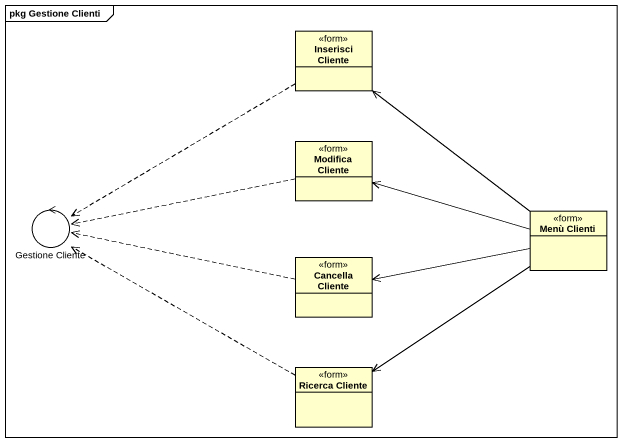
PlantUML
@startuml
mainframe pkg Gestione Clienti
allowmixing
hide circle
hide empty members
class "Inserisci Cliente" as Inserisci_Cliente <<form>>
class "Modifica Cliente" as Modifica_Cliente <<form>>
control "Gestione Cliente" as Gestione_Cliente
class "Menù Clienti" as Menù_Clienti <<form>>
class "Cancella Cliente" as Cancella_Cliente <<form>>
class "Ricerca Cliente" as Ricerca_Cliente <<form>>
Inserisci_Cliente ..> Gestione_Cliente
Modifica_Cliente .left.> Gestione_Cliente
Menù_Clienti -up-> Inserisci_Cliente
Menù_Clienti -left-> Modifica_Cliente
Menù_Clienti -left-> Cancella_Cliente
Menù_Clienti --> Ricerca_Cliente
Cancella_Cliente .left.> Gestione_Cliente
Ricerca_Cliente .left.> Gestione_Cliente
@enduml
